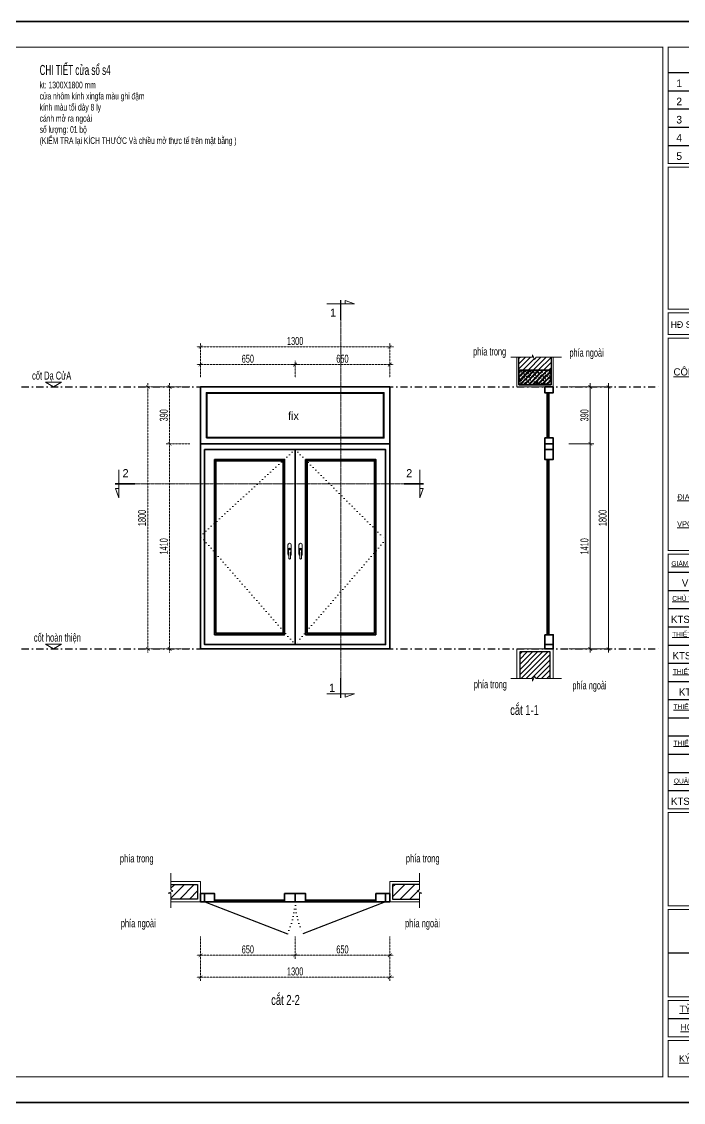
# Model space of a CAD drawing. Header units: inches. Extents: x 274208 to 641690, y -81912 to 129129.
# Drawn here: x 543187 to 547734, y 19702 to 27127 of the extents above; entities that cross this region are included whole.
import ezdxf
from ezdxf.enums import TextEntityAlignment as Align

# ---------------------------------------------------------------- set-up
doc = ezdxf.new("R2010")
doc.units = ezdxf.units.IN
doc.header["$MEASUREMENT"] = 0
doc.header["$PDMODE"] = 3
for name, pattern in [('ACAD_ISO03W100', [30, 12, -18]), ('DASHDOT', [1, 0.5, -0.25, 0, -0.25]), ('DOT', [0.25, 0, -0.25]), ('HIDDEN', [0.375, 0.25, -0.125])]:
    doc.linetypes.add(name, pattern=pattern)
for name, color, linetype, lineweight in [('01.Cut', 255, 'Continuous', 35), ('04.Khuat', 250, 'HIDDEN', 18), ('05.Text', 253, 'Continuous', 18), ('06.betong', 2, 'Continuous', 35), ('08.Dim', 156, 'Continuous', 15), ('09.Hatch', 250, 'Continuous', 5), ('10.Text', 254, 'Continuous', 18), ('11.Khung bo', 32, 'Continuous', 50), ('12.Khung', 36, 'Continuous', 25), ('CA.cat 30', 30, 'Continuous', 35), ('CA.thay 145', 145, 'Continuous', 18), ('Kinh', 5, 'Continuous', 35), ('nep', 9, 'Continuous', 15), ('wall', 4, 'Continuous', 9)]:
    doc.layers.add(name, color=color, linetype=linetype, lineweight=lineweight)
doc.layers.add('Tpl_Bound', color=1, linetype='Continuous', plot=False)
doc.layers.add('TRUC', color=250, linetype='DASHDOT')
doc.styles.add('AVANT', font='')
doc.styles.add('TT5_Text Dim', font='hoatbif.shx', dxfattribs={"width": 0.6})
doc.styles.add('VnAvantH', font='')
doc.styles.get('AVANT').set_extended_font_data('.VnAvant')
doc.styles.get('VnAvantH').set_extended_font_data('.VnAvantH')
doc.dimstyles.new('TT5_Dim 1-25', dxfattribs={"dimscale": 25, "dimtxt": 2.2, "dimasz": 1, "dimexe": 1, "dimexo": 0, "dimgap": 0.5, "dimtad": 1, "dimdec": 0, "dimzin": 0, "dimdsep": 46, "dimtxsty": 'TT5_Text Dim', "dimblk": 'ARCHTICK', "dimcen": 0, "dimdle": 1, "dimclrd": 256, "dimclre": 256, "dimclrt": 1, "dimadec": 0, "dimazin": 0, "dimtfac": 0.015, "dimtdec": 0, "dimtix": 1, "dimtmove": 2, "dimatfit": 3, "dimldrblk": 'DOT', "dimfxl": 1, "dimtolj": 1, "dimtzin": 0, "dimlwd": -1, "dimlwe": -1, "dimarcsym": 1})

# ---------------------------------------------------------------- blocks, each defined once
blk = doc.blocks.new('100')
at = {"layer": '11.Khung bo', "const_width": 26.7}
for points in [[(1860913, -945240), (1860913, -916940), (1896063, -916940), (1896063, -945240)], [(1896213, -920140), (1896213, -916940), (1901213, -916940), (1901213, -920140)], [(1896213, -924140), (1901213, -924140), (1901213, -920240), (1896213, -920240)], [(1896213, -924840), (1901213, -924840), (1901213, -924240), (1896213, -924240)], [(1896213, -930771), (1901213, -930771), (1901213, -924940), (1896213, -924940)], [(1896213, -937871), (1901213, -937871), (1901213, -930871), (1896213, -930871)], [(1896213, -940540), (1901213, -940540), (1901213, -937971), (1896213, -937971)], [(1896213, -943040), (1901213, -943040), (1901213, -940640), (1896213, -940640)], [(1896213, -944140), (1901213, -944140), (1901213, -943140), (1896213, -943140)], [(1896213, -945240), (1901213, -945240), (1901213, -944240), (1896213, -944240)]]:
    blk.add_lwpolyline(points, close=True, dxfattribs=at)
at = {"layer": '12.Khung'}
for p, q in [((1896213, -917640), (1901213, -917640)), ((1896213, -918140), (1901213, -918140)), ((1896213, -918640), (1901213, -918640)), ((1896213, -919140), (1901213, -919140)), ((1896213, -919640), (1901213, -919640)), ((1896213, -931371), (1899399, -931371)), ((1896213, -931871), (1901213, -931871)), ((1896213, -932371), (1899399, -932371)), ((1896213, -932871), (1901213, -932871)), ((1896213, -933371), (1899399, -933371)), ((1896213, -933871), (1901213, -933871)), ((1896213, -934371), (1899399, -934371)), ((1896213, -934871), (1901213, -934871)), ((1896213, -935371), (1899399, -935371)), ((1896213, -935871), (1901213, -935871)), ((1896213, -936371), (1899399, -936371)), ((1896213, -936871), (1901213, -936871)), ((1896213, -937371), (1899399, -937371)), ((1901213, -941840), (1896213, -941840)), ((1901213, -943640), (1896213, -943640))]:
    blk.add_line(p, q, dxfattribs=at)
at = {"layer": '12.Khung', "color": 1}
blk.add_lwpolyline([(1901579, -945940), (1901579, -916240), (1859580, -916240), (1859580, -945940)], close=True, dxfattribs=at)
at = {"layer": '05.Text'}
for s, height, style, p in [('1', 210, 'AVANT', (1896513, -918040)), ('2', 210, 'AVANT', (1896513, -918540)), ('3', 210, 'AVANT', (1896513, -919040)), ('4', 210, 'AVANT', (1896513, -919540)), ('5', 210, 'AVANT', (1896513, -920040)), ('%%Uc«ng ty cp thiÕt kÕ vµ thi c«ng', 198, 'VnAvantH', (1898711, -925964)), ('%%U®Þa chØ: sè 15 ngâ 49 - huúnh thóc kh¸ng', 152.46, 'VnAvantH', (1898739, -929380)), ('%%Uvpgd : sè 174 - nguyÔn tu©n - nh©n chÝnh', 152.46, 'VnAvantH', (1898739, -930122))]:
    blk.add_text(s, height=height, dxfattribs=dict(at, style=style)).set_placement(p, align=Align.CENTER)
at = {"layer": '05.Text', "style": 'VnAvantH'}
blk.add_text('H§ sè .../2019/H§-TVTK ngµy ', height=180, dxfattribs=at).set_placement((1898057, -924540), align=Align.MIDDLE)
for s, height, p in [('%%Ugi¸m ®èc:', 132, (1896298, -931198)), ('%%Uchñ tr×:', 132, (1896322, -932157)), ('%%UthiÕt kÕ:', 132, (1896319, -933142)), ('%%UthiÕt kÕ:', 132, (1896339, -934166)), ('%%UthiÕt kÕ:', 132, (1896355, -935133)), ('%%UthiÕt kÕ:', 132, (1896355, -936133)), ('%%Uqu¶n lý kü thuËt:', 132, (1896366, -937174)), ('%%Utû lÖ:', 180, (1896525, -943464)), ('%%Uhoµn thµnh: 11/2019', 180, (1896548, -943964)), ('%%Uký hiÖu b¶n vÏ :', 180, (1896508, -944823))]:
    blk.add_text(s, height=height, dxfattribs=at).set_placement(p)
for s, p in [('vò thµnh k«ng', (1898793, -931764)), ('KTS.lª thÕ trinh', (1898687, -932764)), ('KTS.PH¹M V¡N CHØNH', (1899215, -933764)), ('KTS.lª ®øc c\xadêng', (1899215, -934764)), ('KTS.lª thÕ trinh', (1898687, -937764))]:
    blk.add_text(s, height=198, dxfattribs=at).set_placement(p, align=Align.RIGHT)
blk = doc.blocks.new('vet cat')
at = {"layer": 'CA.cat 30', "const_width": 50}
blk.add_lwpolyline([(-82592, -188552), (-81976, -188552)], dxfattribs=at)
at = {"layer": 'CA.thay 145'}
blk.add_line((-82574, -188411), (-82469, -188411), dxfattribs=at)
blk.add_lwpolyline([(-82469, -188983), (-82469, -188122), (-82574, -188411)], dxfattribs=at)
blk = doc.blocks.new('_ARCHTICK')
at = {"color": 0, "linetype": 'ByBlock', "const_width": 0.15}
blk.add_lwpolyline([(-0.5, -0.5), (0.5, 0.5)], dxfattribs=at)
blk = doc.blocks.new('*D988')
at = {"layer": '08.Dim', "linetype": 'HIDDEN', "transparency": 16777216}
for p, q in [((544391, 24771.1), (545091, 24771.1)), ((544416, 24681.3), (544416, 24796.1)), ((545066, 24681.3), (545066, 24796.1))]:
    blk.add_line(p, q, dxfattribs=at)
at = {"layer": 'Defpoints', "color": 0, "linetype": 'HIDDEN', "transparency": 16777216}
for p in [(545066, 24771.1), (544416, 24681.3), (545066, 24681.3)]:
    blk.add_point(p, dxfattribs=at)
at = {"layer": '08.Dim', "linetype": 'HIDDEN', "transparency": 16777216, "xscale": 25, "yscale": 25, "zscale": 25, "rotation": 180}
blk.add_blockref('_ARCHTICK', (544416, 24771.1), dxfattribs=at)
at = {"layer": '08.Dim', "linetype": 'HIDDEN', "transparency": 16777216, "xscale": 25, "yscale": 25, "zscale": 25}
blk.add_blockref('_ARCHTICK', (545066, 24771.1), dxfattribs=at)
at = {"layer": '08.Dim', "color": 1, "linetype": 'HIDDEN', "transparency": 16777216, "insert": (544741, 24811.1), "char_height": 55, "attachment_point": 5, "style": 'TT5_Text Dim'}
blk.add_mtext('\\A1;650', dxfattribs=at)
blk = doc.blocks.new('_DOT')
at = {"color": 1, "linetype": 'ByBlock'}
blk.add_line((-0.5, 0), (-1, 0), dxfattribs=at)
at = {"color": 1, "linetype": 'ByBlock', "const_width": 0.5}
blk.add_lwpolyline([(-0.25, 0, 1), (0.25, 0, 1)], format="xyb", close=True, dxfattribs=at)
blk = doc.blocks.new('*D989')
at = {"layer": '08.Dim', "linetype": 'HIDDEN', "transparency": 16777216}
for p, q in [((545041, 24771.1), (545741, 24771.1)), ((545066, 24681.3), (545066, 24796.1)), ((545716, 24681.3), (545716, 24796.1))]:
    blk.add_line(p, q, dxfattribs=at)
at = {"layer": 'Defpoints', "color": 0, "linetype": 'HIDDEN', "transparency": 16777216}
for p in [(545716, 24771.1), (545066, 24681.3), (545716, 24681.3)]:
    blk.add_point(p, dxfattribs=at)
at = {"layer": '08.Dim', "linetype": 'HIDDEN', "transparency": 16777216, "xscale": 25, "yscale": 25, "zscale": 25, "rotation": 180}
blk.add_blockref('_ARCHTICK', (545066, 24771.1), dxfattribs=at)
at = {"layer": '08.Dim', "linetype": 'HIDDEN', "transparency": 16777216, "xscale": 25, "yscale": 25, "zscale": 25}
blk.add_blockref('_ARCHTICK', (545716, 24771.1), dxfattribs=at)
at = {"layer": '08.Dim', "color": 1, "linetype": 'HIDDEN', "transparency": 16777216, "insert": (545391, 24811.1), "char_height": 55, "attachment_point": 5, "style": 'TT5_Text Dim'}
blk.add_mtext('\\A1;650', dxfattribs=at)
blk = doc.blocks.new('*D990')
at = {"layer": '08.Dim', "linetype": 'HIDDEN', "transparency": 16777216}
for p, q in [((544391, 24892.8), (545741, 24892.8)), ((544416, 24681.3), (544416, 24917.8)), ((545716, 24681.3), (545716, 24917.8))]:
    blk.add_line(p, q, dxfattribs=at)
at = {"layer": 'Defpoints', "color": 0, "linetype": 'HIDDEN', "transparency": 16777216}
for p in [(545716, 24892.8), (544416, 24681.3), (545716, 24681.3)]:
    blk.add_point(p, dxfattribs=at)
at = {"layer": '08.Dim', "linetype": 'HIDDEN', "transparency": 16777216, "xscale": 25, "yscale": 25, "zscale": 25, "rotation": 180}
blk.add_blockref('_ARCHTICK', (544416, 24892.8), dxfattribs=at)
at = {"layer": '08.Dim', "linetype": 'HIDDEN', "transparency": 16777216, "xscale": 25, "yscale": 25, "zscale": 25}
blk.add_blockref('_ARCHTICK', (545716, 24892.8), dxfattribs=at)
at = {"layer": '08.Dim', "color": 1, "linetype": 'HIDDEN', "transparency": 16777216, "insert": (545066, 24932.8), "char_height": 55, "attachment_point": 5, "style": 'TT5_Text Dim'}
blk.add_mtext('\\A1;1300', dxfattribs=at)
blk = doc.blocks.new('*D991')
at = {"layer": '08.Dim', "linetype": 'HIDDEN', "transparency": 16777216}
for p, q in [((544341.7, 24617.3), (544178.7, 24617.3)), ((544203.7, 24642.3), (544203.7, 24202.3)), ((544341.7, 24227.3), (544178.7, 24227.3))]:
    blk.add_line(p, q, dxfattribs=at)
at = {"layer": 'Defpoints', "color": 0, "linetype": 'HIDDEN', "transparency": 16777216}
for p in [(544341.7, 24617.3), (544203.7, 24227.3), (544341.7, 24227.3)]:
    blk.add_point(p, dxfattribs=at)
at = {"layer": '08.Dim', "linetype": 'HIDDEN', "transparency": 16777216, "xscale": 25, "yscale": 25, "zscale": 25}
for p, rotation in [((544203.7, 24617.3), 90), ((544203.7, 24227.3), 270)]:
    blk.add_blockref('_ARCHTICK', p, dxfattribs=dict(at, rotation=rotation))
at = {"layer": '08.Dim', "color": 1, "linetype": 'HIDDEN', "transparency": 16777216, "insert": (544163.7, 24422.3), "char_height": 55, "attachment_point": 5, "rotation": 90, "style": 'TT5_Text Dim'}
blk.add_mtext('\\A1;390', dxfattribs=at)
blk = doc.blocks.new('*D992')
at = {"layer": '08.Dim', "linetype": 'HIDDEN', "transparency": 16777216}
for p, q in [((544341.7, 24227.3), (544178.7, 24227.3)), ((544203.7, 24252.3), (544203.7, 22792.4)), ((544341.7, 22817.4), (544178.7, 22817.4))]:
    blk.add_line(p, q, dxfattribs=at)
at = {"layer": 'Defpoints', "color": 0, "linetype": 'HIDDEN', "transparency": 16777216}
for p in [(544341.7, 24227.3), (544203.7, 22817.4), (544341.7, 22817.4)]:
    blk.add_point(p, dxfattribs=at)
at = {"layer": '08.Dim', "linetype": 'HIDDEN', "transparency": 16777216, "xscale": 25, "yscale": 25, "zscale": 25}
for p, rotation in [((544203.7, 24227.3), 90), ((544203.7, 22817.4), 270)]:
    blk.add_blockref('_ARCHTICK', p, dxfattribs=dict(at, rotation=rotation))
at = {"layer": '08.Dim', "color": 1, "linetype": 'HIDDEN', "transparency": 16777216, "insert": (544163.7, 23522.4), "char_height": 55, "attachment_point": 5, "rotation": 90, "style": 'TT5_Text Dim'}
blk.add_mtext('\\A1;1410', dxfattribs=at)
blk = doc.blocks.new('*D993')
at = {"layer": '08.Dim', "linetype": 'HIDDEN', "transparency": 16777216}
for p, q in [((544341.7, 24617.3), (544029.1, 24617.3)), ((544054.1, 24642.3), (544054.1, 22792.4)), ((544341.7, 22817.4), (544029.1, 22817.4))]:
    blk.add_line(p, q, dxfattribs=at)
at = {"layer": 'Defpoints', "color": 0, "linetype": 'HIDDEN', "transparency": 16777216}
for p in [(544341.7, 24617.3), (544054.1, 22817.4), (544341.7, 22817.4)]:
    blk.add_point(p, dxfattribs=at)
at = {"layer": '08.Dim', "linetype": 'HIDDEN', "transparency": 16777216, "xscale": 25, "yscale": 25, "zscale": 25}
for p, rotation in [((544054.1, 24617.3), 90), ((544054.1, 22817.4), 270)]:
    blk.add_blockref('_ARCHTICK', p, dxfattribs=dict(at, rotation=rotation))
at = {"layer": '08.Dim', "color": 1, "linetype": 'HIDDEN', "transparency": 16777216, "insert": (544014.1, 23717.4), "char_height": 55, "attachment_point": 5, "rotation": 90, "style": 'TT5_Text Dim'}
blk.add_mtext('\\A1;1800', dxfattribs=at)
blk = doc.blocks.new('*D994')
at = {"layer": '08.Dim', "transparency": 16777216}
for p, q in [((546946.7, 24617.3), (547119.2, 24617.3)), ((547094.2, 24642.3), (547094.2, 24202.3)), ((546946.7, 24227.3), (547119.2, 24227.3))]:
    blk.add_line(p, q, dxfattribs=at)
at = {"layer": 'Defpoints', "color": 0, "transparency": 16777216}
for p in [(546946.7, 24617.3), (546946.7, 24227.3), (547094.2, 24227.3)]:
    blk.add_point(p, dxfattribs=at)
at = {"layer": '08.Dim', "transparency": 16777216, "xscale": 25, "yscale": 25, "zscale": 25}
for p, rotation in [((547094.2, 24617.3), 90), ((547094.2, 24227.3), 270)]:
    blk.add_blockref('_ARCHTICK', p, dxfattribs=dict(at, rotation=rotation))
at = {"layer": '08.Dim', "color": 1, "transparency": 16777216, "insert": (547054.2, 24422.3), "char_height": 55, "attachment_point": 5, "rotation": 90, "style": 'TT5_Text Dim'}
blk.add_mtext('\\A1;390', dxfattribs=at)
blk = doc.blocks.new('*D995')
at = {"layer": '08.Dim', "transparency": 16777216}
for p, q in [((546946.7, 24227.3), (547119.2, 24227.3)), ((547094.2, 24252.3), (547094.2, 22792.4)), ((546946.7, 22817.4), (547119.2, 22817.4))]:
    blk.add_line(p, q, dxfattribs=at)
at = {"layer": 'Defpoints', "color": 0, "transparency": 16777216}
for p in [(546946.7, 24227.3), (546946.7, 22817.4), (547094.2, 22817.4)]:
    blk.add_point(p, dxfattribs=at)
at = {"layer": '08.Dim', "transparency": 16777216, "xscale": 25, "yscale": 25, "zscale": 25}
for p, rotation in [((547094.2, 24227.3), 90), ((547094.2, 22817.4), 270)]:
    blk.add_blockref('_ARCHTICK', p, dxfattribs=dict(at, rotation=rotation))
at = {"layer": '08.Dim', "color": 1, "transparency": 16777216, "insert": (547054.2, 23522.4), "char_height": 55, "attachment_point": 5, "rotation": 90, "style": 'TT5_Text Dim'}
blk.add_mtext('\\A1;1410', dxfattribs=at)
blk = doc.blocks.new('*D996')
at = {"layer": '08.Dim', "transparency": 16777216}
for p, q in [((546946.7, 24617.3), (547244.1, 24617.3)), ((547219.1, 24642.3), (547219.1, 22792.4)), ((546946.7, 22817.4), (547244.1, 22817.4))]:
    blk.add_line(p, q, dxfattribs=at)
at = {"layer": 'Defpoints', "color": 0, "transparency": 16777216}
for p in [(546946.7, 24617.3), (546946.7, 22817.4), (547219.1, 22817.4)]:
    blk.add_point(p, dxfattribs=at)
at = {"layer": '08.Dim', "transparency": 16777216, "xscale": 25, "yscale": 25, "zscale": 25}
for p, rotation in [((547219.1, 24617.3), 90), ((547219.1, 22817.4), 270)]:
    blk.add_blockref('_ARCHTICK', p, dxfattribs=dict(at, rotation=rotation))
at = {"layer": '08.Dim', "color": 1, "transparency": 16777216, "insert": (547179.1, 23717.4), "char_height": 55, "attachment_point": 5, "rotation": 90, "style": 'TT5_Text Dim'}
blk.add_mtext('\\A1;1800', dxfattribs=at)
blk = doc.blocks.new('*D997')
at = {"layer": '08.Dim', "linetype": 'HIDDEN', "transparency": 16777216}
for p, q in [((544416, 20841), (544416, 20688)), ((545066, 20841), (545066, 20688)), ((544391, 20713), (545091, 20713))]:
    blk.add_line(p, q, dxfattribs=at)
at = {"layer": 'Defpoints', "color": 0, "linetype": 'HIDDEN', "transparency": 16777216}
for p in [(544416, 20841), (545066, 20841), (545066, 20713)]:
    blk.add_point(p, dxfattribs=at)
at = {"layer": '08.Dim', "linetype": 'HIDDEN', "transparency": 16777216, "xscale": 25, "yscale": 25, "zscale": 25, "rotation": 180}
blk.add_blockref('_ARCHTICK', (544416, 20713), dxfattribs=at)
at = {"layer": '08.Dim', "linetype": 'HIDDEN', "transparency": 16777216, "xscale": 25, "yscale": 25, "zscale": 25}
blk.add_blockref('_ARCHTICK', (545066, 20713), dxfattribs=at)
at = {"layer": '08.Dim', "color": 1, "linetype": 'HIDDEN', "transparency": 16777216, "insert": (544741, 20753), "char_height": 55, "attachment_point": 5, "style": 'TT5_Text Dim'}
blk.add_mtext('\\A1;650', dxfattribs=at)
blk = doc.blocks.new('*D998')
at = {"layer": '08.Dim', "linetype": 'HIDDEN', "transparency": 16777216}
for p, q in [((545066, 20841), (545066, 20688)), ((545716, 20841), (545716, 20688)), ((545041, 20713), (545741, 20713))]:
    blk.add_line(p, q, dxfattribs=at)
at = {"layer": 'Defpoints', "color": 0, "linetype": 'HIDDEN', "transparency": 16777216}
for p in [(545066, 20841), (545716, 20841), (545716, 20713)]:
    blk.add_point(p, dxfattribs=at)
at = {"layer": '08.Dim', "linetype": 'HIDDEN', "transparency": 16777216, "xscale": 25, "yscale": 25, "zscale": 25, "rotation": 180}
blk.add_blockref('_ARCHTICK', (545066, 20713), dxfattribs=at)
at = {"layer": '08.Dim', "linetype": 'HIDDEN', "transparency": 16777216, "xscale": 25, "yscale": 25, "zscale": 25}
blk.add_blockref('_ARCHTICK', (545716, 20713), dxfattribs=at)
at = {"layer": '08.Dim', "color": 1, "linetype": 'HIDDEN', "transparency": 16777216, "insert": (545391, 20753), "char_height": 55, "attachment_point": 5, "style": 'TT5_Text Dim'}
blk.add_mtext('\\A1;650', dxfattribs=at)
blk = doc.blocks.new('*D999')
at = {"layer": '08.Dim', "linetype": 'HIDDEN', "transparency": 16777216}
for p, q in [((544416, 20841), (544416, 20536.8)), ((545716, 20841), (545716, 20536.8)), ((544391, 20561.8), (545741, 20561.8))]:
    blk.add_line(p, q, dxfattribs=at)
at = {"layer": 'Defpoints', "color": 0, "linetype": 'HIDDEN', "transparency": 16777216}
for p in [(544416, 20841), (545716, 20841), (545716, 20561.8)]:
    blk.add_point(p, dxfattribs=at)
at = {"layer": '08.Dim', "linetype": 'HIDDEN', "transparency": 16777216, "xscale": 25, "yscale": 25, "zscale": 25, "rotation": 180}
blk.add_blockref('_ARCHTICK', (544416, 20561.8), dxfattribs=at)
at = {"layer": '08.Dim', "linetype": 'HIDDEN', "transparency": 16777216, "xscale": 25, "yscale": 25, "zscale": 25}
blk.add_blockref('_ARCHTICK', (545716, 20561.8), dxfattribs=at)
at = {"layer": '08.Dim', "color": 1, "linetype": 'HIDDEN', "transparency": 16777216, "insert": (545066, 20601.8), "char_height": 55, "attachment_point": 5, "style": 'TT5_Text Dim'}
blk.add_mtext('\\A1;1300', dxfattribs=at)

msp = doc.modelspace()

# ---------------------------------------------------------------- hatches: boundary and pattern name
at = {"layer": '09.Hatch', "ltscale": 0.5}
h = msp.add_hatch(dxfattribs=at)
h.set_pattern_fill('ANSI31', color=256, scale=200, angle=90, style=0)
h.set_pattern_definition([(225, (547403.819, 30384.427), (-17.67767, 17.67767), [])])
h.paths.add_polyline_path([(546604.1, 24732.3), (546604.1, 24821.1), (546697.7, 24821.1), (546697.7, 24839), (546710, 24806.7), (546721.9, 24821.1), (546824.1, 24821.1), (546824.1, 24732.3)])
at = {"layer": '09.Hatch'}
h = msp.add_hatch(dxfattribs=at)
h.set_pattern_fill('BTONG1', color=256, scale=5, double=1, pattern_type=2)
h.set_pattern_definition([(50, (335980.404, 138952.37), (35.863009, -3.1376067), [3.75, -41.25]), (355, (335980.404, 138952.37), (-6.9375667, 37.6096067), [3, -33]), (100.4514, (335983.392, 138952.11), (28.925469, 34.471977), [3.1870095, -35.0571056]), (46.1842, (335980.404, 138962.37), (53.3620524, -8.275951), [5.625, -61.875]), (96.6356, (335984.85, 138961.68), (46.733135, 48.705894), [4.780514, -52.58565]), (351.1842, (335980.404, 138962.37), (46.733097, 48.70593), [4.5, -49.5]), (21, (335985.404, 138959.87), (29.8453526, -20.1309445), [3.75, -41.25]), (326, (335985.404, 138959.87), (12.1657666, 36.257502), [3, -33]), (71.4514, (335987.89, 138958.193), (42.0111314, 16.126525), [3.1870095, -35.0571056]), (37.5, (335980.404, 138952.37), (0.6079928, 16.6446927), [0, -32.6, 0, -33.5, 0, -33.125]), (7.5, (335980.404, 138952.37), (13.1534769, 19.7205856), [0, -19.1, 0, -31.85, 0, -12.625]), (327.5, (335969.254, 138952.37), (26.6911218, -1.1277436), [0, -12.5, 0, -39, 0, -51.75]), (317.5, (335964.254, 138952.37), (29.1593085, 5.0052491), [0, -16.25, 0, -25.9, 0, -36.75]), (45, (335980.404, 138952.37), (-15.0260191, 15.0260191), []), (45, (335980.404, 138958.495), (-15.0260191, 15.0260191), [])])
h.paths.add_polyline_path([(546604.1, 24632.3), (546824.1, 24632.3), (546824.1, 24732.3), (546604.1, 24732.3)])
at = {"layer": '09.Hatch', "ltscale": 0.5}
h = msp.add_hatch(dxfattribs=at)
h.set_pattern_fill('ANSI31', color=256, scale=200, angle=90, style=0)
h.set_pattern_definition([(225, (547403.819, 30364.137), (-17.67767, 17.67767), [])])
h.paths.add_polyline_path([(546609.1, 22797.4), (546609.1, 22613.6), (546697.7, 22613.6), (546697.7, 22595.7), (546710, 22628), (546721.9, 22613.6), (546819.1, 22613.6), (546819.1, 22797.4)])
at = {"layer": '09.Hatch'}
h = msp.add_hatch(dxfattribs=at)
h.set_pattern_fill('ANSI31,_O', color=256, scale=15)
h.set_pattern_definition([(45, (394773.28, 193541.707), (-33.67596, 33.67596), [])])
h.paths.add_polyline_path([(544396, 21099.2), (544212.2, 21099.2), (544212.2, 21187.7), (544194.3, 21187.7), (544226.6, 21200), (544212.2, 21211.9), (544212.2, 21199.2), (544396, 21199.2)])
h = msp.add_hatch(dxfattribs=at)
h.set_pattern_fill('ANSI31,_O', color=256, scale=15)
h.set_pattern_definition([(45, (394873.28, 193541.707), (-33.67596, 33.67596), [])])
h.paths.add_polyline_path([(545736, 21099.2), (545919.7, 21099.2), (545919.7, 21187.7), (545937.6, 21187.7), (545905.3, 21200), (545919.7, 21211.9), (545919.7, 21199.2), (545736, 21199.2)])

# ---------------------------------------------------------------- linework, layer by layer
for p, q in [((544446, 21079.2), (545012.8, 20861.1)), ((545686, 21079.2), (545119.1, 20861.1))]:
    msp.add_line(p, q)
at = {"layer": '01.Cut'}
msp.add_line((545066, 24187.3), (545066, 22847.4), dxfattribs=at)
for points in [[(544416, 24227.3), (545716, 24227.3), (545716, 24617.3), (544416, 24617.3)], [(544456, 24267.3), (545676, 24267.3), (545676, 24577.3), (544456, 24577.3)], [(546781.1, 24617.3), (546839.1, 24617.3), (546839.1, 24577.3), (546781.1, 24577.3)], [(544416, 24227.3), (545716, 24227.3), (545716, 22817.4), (544416, 22817.4)], [(546781.1, 24267.3), (546839.1, 24267.3), (546839.1, 24227.3), (546781.1, 24227.3)], [(546781.1, 24227.3), (546839.1, 24227.3), (546839.1, 24187.3), (546781.1, 24187.3)], [(544444, 24187.3), (545688, 24187.3), (545688, 22847.4), (544444, 22847.4)], [(546781.1, 24187.3), (546839.1, 24187.3), (546839.1, 24119.3), (546781.1, 24119.3)], [(544512, 24119.3), (544994, 24119.3), (544994, 22915.4), (544512, 22915.4)], [(545138, 24119.3), (545620.1, 24119.3), (545620.1, 22915.4), (545138, 22915.4)], [(546781.1, 22915.4), (546839.1, 22915.4), (546839.1, 22847.4), (546781.1, 22847.4)], [(546781.1, 22847.4), (546839.1, 22847.4), (546839.1, 22817.4), (546781.1, 22817.4)], [(544416, 21137.2), (544444, 21137.2), (544444, 21079.2), (544416, 21079.2)], [(544444, 21137.2), (544512, 21137.2), (544512, 21079.2), (544444, 21079.2)], [(544994, 21137.2), (545066, 21137.2), (545066, 21079.2), (544994, 21079.2)], [(545066, 21137.2), (545138, 21137.2), (545138, 21079.2), (545066, 21079.2)], [(545620.1, 21137.2), (545688, 21137.2), (545688, 21079.2), (545620.1, 21079.2)], [(545688, 21137.2), (545716, 21137.2), (545716, 21079.2), (545688, 21079.2)]]:
    msp.add_lwpolyline(points, close=True, dxfattribs=at)
at = {"layer": '04.Khuat', "linetype": 'DOT', "ltscale": 100}
for p, q in [((544416, 23592.4), (545066, 24187.3)), ((545066, 24187.3), (545688, 23567.4)), ((545066, 22847.4), (544416, 23592.4)), ((545688, 23567.4), (545066, 22847.4))]:
    msp.add_line(p, q, dxfattribs=at)
for centre, start, end in [((544486.2, 21105), 335.1485, 357.44689), ((545645.8, 21105), 182.55311, 204.8515)]:
    msp.add_arc(centre, 580.4, start, end, dxfattribs=at)
at = {"layer": '05.Text'}
for points in [[(543404.6, 24617.3), (543350.8, 24649.8), (543460.9, 24649.8)], [(543404.6, 22817.4), (543350.8, 22849.9), (543460.9, 22849.9)]]:
    msp.add_lwpolyline(points, close=True, dxfattribs=at)
at = {"layer": '06.betong'}
msp.add_lwpolyline([(546604.1, 24632.3), (546824.1, 24632.3), (546824.1, 24732.3), (546604.1, 24732.3)], close=True, dxfattribs=at)
at = {"layer": '08.Dim'}
for points in [[(544459, 24270.3), (545673, 24270.3), (545673, 24574.3), (544459, 24574.3)], [(544462, 24273.3), (545670, 24273.3), (545670, 24571.3), (544462, 24571.3)], [(544520, 24111.3), (544986, 24111.3), (544986, 22923.4), (544520, 22923.4)], [(544524, 24107.3), (544982, 24107.3), (544982, 22927.4), (544524, 22927.4)], [(545146, 24111.3), (545612.1, 24111.3), (545612.1, 22923.4), (545146, 22923.4)], [(545150, 24107.3), (545608.1, 24107.3), (545608.1, 22927.4), (545150, 22927.4)]]:
    msp.add_lwpolyline(points, close=True, dxfattribs=at)
at = {"layer": 'CA.thay 145', "color": 1, "linetype": 'ACAD_ISO03W100', "ltscale": 0.005}
for p, q in [((545378.9, 25078), (545378.9, 22600.1)), ((545819.3, 23951.9), (543945, 23951.9))]:
    msp.add_line(p, q, dxfattribs=at)
at = {"layer": 'Kinh', "ltscale": 0.5}
for p, q in [((546797.1, 24577.3), (546797.1, 24267.3)), ((546809.1, 24577.3), (546809.1, 24267.3)), ((546797.1, 24119.3), (546797.1, 22915.4)), ((546809.1, 24119.3), (546809.1, 22915.4)), ((544994, 21091.2), (544512, 21091.2)), ((545138, 21091.2), (545620.1, 21091.2)), ((544994, 21079.2), (544512, 21079.2)), ((545138, 21079.2), (545620.1, 21079.2))]:
    msp.add_line(p, q, dxfattribs=at)
at = {"layer": 'nep', "ltscale": 0.5}
for p, q in [((545020.9, 23501), (545020.9, 23487)), ((545021, 23486.3), (545022.9, 23482.6)), ((545023.1, 23482), (545023.1, 23439.5)), ((545033.5, 23482), (545033.5, 23439.5)), ((545035.5, 23486.3), (545033.6, 23482.6)), ((545035.7, 23501), (545035.7, 23487)), ((545096, 23501), (545096, 23487)), ((545096.2, 23486.3), (545098.1, 23482.6)), ((545098.2, 23482), (545098.2, 23439.5)), ((545108.6, 23482), (545108.6, 23439.5)), ((545110.7, 23486.3), (545108.8, 23482.6)), ((545110.8, 23501), (545110.8, 23487))]:
    msp.add_line(p, q, dxfattribs=at)
for points in [[(546547.7, 24821.1), (546697.7, 24821.1), (546697.7, 24839), (546710, 24806.7), (546721.9, 24821.1), (546896, 24821.1)], [(545016.8, 23493.6), (545016.8, 23532.4)], [(545016.8, 23469.6), (545016.8, 23493.6)], [(545039.8, 23532.4), (545039.8, 23469.6)], [(545091.9, 23493.6), (545091.9, 23532.4)], [(545091.9, 23469.6), (545091.9, 23493.6)], [(545114.9, 23532.4), (545114.9, 23469.6)], [(546547.7, 22613.6), (546697.7, 22613.6), (546697.7, 22595.7), (546710, 22628), (546721.9, 22613.6), (546896, 22613.6)], [(544212.2, 21037.8), (544212.2, 21140.1), (544194.3, 21140.1), (544226.6, 21152.5), (544212.2, 21164.3), (544212.2, 21276)], [(545919.7, 21037.8), (545919.7, 21140.7), (545937.6, 21140.7), (545905.3, 21153), (545919.7, 21164.9), (545919.7, 21276)]]:
    msp.add_lwpolyline(points, dxfattribs=at)
at = {"layer": 'nep'}
for points in [[(546589.1, 24821.1), (546589.1, 24617.3), (546839.1, 24617.3), (546839.1, 24821.1)], [(546589.1, 22613.6), (546589.1, 22817.4), (546839.1, 22817.4), (546839.1, 22613.6)], [(544212.2, 21079.2), (544416, 21079.2), (544416, 21219.2), (544212.2, 21219.2)], [(545919.7, 21079.2), (545716, 21079.2), (545716, 21219.2), (545919.7, 21219.2)]]:
    msp.add_lwpolyline(points, dxfattribs=at)
at = {"layer": 'nep', "ltscale": 0.5}
for centre in [(545028.3, 23501), (545103.4, 23501)]:
    msp.add_circle(centre, 2.09, dxfattribs=at)
for centre, radius, start, end in [((545028.3, 23532.4), 11.5, 0, 180), ((545103.4, 23532.4), 11.5, 0, 180), ((545028.3, 23469.6), 11.5, 180, 243.1549), ((545028.3, 23501), 9.92, 318.25899, 221.74101), ((545028.3, 23501), 7.4, 0, 180), ((545022.3, 23487), 1.43, 180, 207.19267), ((545028.3, 23501), 9.92, 318.25899, 131.74101), ((545021.6, 23482), 1.43, 0, 27.19267), ((545034.9, 23482), 1.43, 152.80733, 180), ((545028.3, 23469.6), 11.5, 296.8451, 0), ((545034.2, 23487), 1.43, 332.80733, 0), ((545103.4, 23469.6), 11.5, 180, 243.1549), ((545103.4, 23501), 9.92, 318.25899, 221.74101), ((545103.4, 23501), 7.4, 0, 180), ((545097.5, 23487), 1.43, 180, 207.19267), ((545103.4, 23501), 9.92, 318.25899, 131.74101), ((545096.8, 23482), 1.43, 0, 27.19267), ((545110.1, 23482), 1.43, 152.80733, 180), ((545103.4, 23469.6), 11.5, 296.8451, 0), ((545109.4, 23487), 1.43, 332.80733, 0), ((545028.3, 23439.5), 5.2, 180, 0), ((545103.4, 23439.5), 5.2, 180, 0)]:
    msp.add_arc(centre, radius, start, end, dxfattribs=at)
at = {"layer": 'Tpl_Bound', "color": 1}
msp.add_lwpolyline([(538471.5, 19702.4), (538471.5, 27127.3), (548971.4, 27127.3), (548971.4, 19702.4)], close=True, dxfattribs=at)
at = {"layer": 'TRUC', "ltscale": 100}
for points in [[(543186.5, 24617.3), (547580.3, 24617.3)], [(543186.5, 22817.4), (547580.3, 22817.4)]]:
    msp.add_lwpolyline(points, dxfattribs=at)
at = {"layer": 'wall', "color": 0, "lineweight": 30}
for points in [[(546824.1, 24821.1), (546824.1, 24732.3), (546604.1, 24732.3), (546604.1, 24821.1)], [(546819.1, 22613.6), (546819.1, 22797.4), (546609.1, 22797.4), (546609.1, 22613.6)], [(544212.2, 21199.2), (544396, 21199.2), (544396, 21099.2), (544212.2, 21099.2)], [(545919.7, 21199.2), (545736, 21199.2), (545736, 21099.2), (545919.7, 21099.2)]]:
    msp.add_lwpolyline(points, dxfattribs=at)

# ---------------------------------------------------------------- block references
at = {"layer": '05.Text', "xscale": 0.25, "yscale": 0.25, "zscale": 0.25}
msp.add_blockref('100', (73576.6, 256187.3), dxfattribs=at)
at = {"layer": 'CA.cat 30'}
for p, xscale, yscale, zscale, rotation in [((587279.4, 6861.1), 0.2222222222480923, 0.2222222222480923, 0.2222222222480923, 270), ((562181.9, -17948.6), -0.2222222220152616, 0.2222222222480923, 0.2222222221704821, 180), ((527596.2, -17948.6), 0.2222222220152616, 0.2222222220152616, 0.2222222220152616, 180), ((587279.4, 40835.2), -0.2222222222480923, 0.2222222222480923, 0.2222222221704821, 270)]:
    msp.add_blockref('vet cat', p, dxfattribs=dict(at, xscale=xscale, yscale=yscale, zscale=zscale, rotation=rotation))

# ---------------------------------------------------------------- texts
at = {"layer": '10.Text', "style": 'VnAvantH'}
for s, rotation, p in [('1', 0, (545305.8, 25100)), ('2', 360, (543880.3, 23997.2)), ('2', 0, (545829.2, 23997.2)), ('1', 0, (545298.8, 22522.7))]:
    msp.add_text(s, height=55.6, rotation=rotation, dxfattribs=at).set_placement(p)
at = {"layer": '10.Text', "style": 'TT5_Text Dim', "width": 0.7}
for s, height, p in [('cèt D¹ CöA', 55, (543258.5, 24667.9)), ('cèt hoµn thiÖn', 55, (543270.5, 22868)), ('c¾t 1-1', 68.75, (546543.7, 22363.7)), ('phÝa trong', 55, (543861.8, 21350.8)), ('phÝa trong', 55, (545826.9, 21351.4)), ('phÝa ngoµi', 55, (543867.7, 20905.5)), ('phÝa ngoµi', 55, (545820.9, 20905.5)), ('c¾t 2-2', 68.75, (544901.4, 20371.7))]:
    msp.add_text(s, height=height, dxfattribs=at).set_placement(p)
at = {"layer": '10.Text', "style": 'TT5_Text Dim'}
msp.add_text('fix', height=55, dxfattribs=at).set_placement((545017.8, 24391.2))
at = {"layer": '10.Text', "insert": (543310.4, 26829.5), "char_height": 68.75, "width": 1801.007, "attachment_point": 1, "style": 'TT5_Text Dim'}
msp.add_mtext('\\pxi-3,l3,t3;CHI TIÕT cöa sæ s4\\P{\\H0.6667x;kt: 1300X1800 mm\\Pcöa nh«m kÝnh xingfa mµu ghi ®Ëm\\PkÝnh mµu tèi dµy 8 ly \\Pc¸nh më ra ngoµi\\Psè l\xadîng: 01 bé\\P(KIÓM TRA l¹i KÝCH TH¦íC Vµ chiÒu më thùc tÕ trªn mÆt b»ng )}', dxfattribs=at)
at = {"layer": '10.Text', "char_height": 55, "attachment_point": 6, "style": 'TT5_Text Dim'}
for s, insert in [('phÝa trong', (546515.6, 24852.8)), ('phÝa ngoµi', (547186.2, 24844.5)), ('phÝa trong', (546520.7, 22567)), ('phÝa ngoµi', (547206.3, 22558.8))]:
    msp.add_mtext(s, dxfattribs=dict(at, insert=insert))

# ---------------------------------------------------------------- dimensions: what is measured, and where the dimension line sits
at = {"layer": '08.Dim', "linetype": 'HIDDEN'}
for base, p1, p2, picture, middle in [((545716, 24892.8), (544416, 24681.3), (545716, 24681.3), '*D990', (545066, 24932.8)), ((545066, 24771.1), (544416, 24681.3), (545066, 24681.3), '*D988', (544741, 24811.1)), ((545716, 24771.1), (545066, 24681.3), (545716, 24681.3), '*D989', (545391, 24811.1)), ((545066, 20713), (544416, 20841), (545066, 20841), '*D997', (544741, 20753)), ((545716, 20561.8), (544416, 20841), (545716, 20841), '*D999', (545066, 20601.8)), ((545716, 20713), (545066, 20841), (545716, 20841), '*D998', (545391, 20753))]:
    dim = msp.add_linear_dim(base=base, p1=p1, p2=p2, dimstyle='TT5_Dim 1-25', dxfattribs=at)
    dim.commit()
    dim.dimension.update_dxf_attribs({"geometry": picture, "text_midpoint": middle})
for base, p1, p2, picture, middle in [((544054.1, 22817.4), (544341.7, 24617.3), (544341.7, 22817.4), '*D993', (544014.1, 23717.4)), ((544203.7, 24227.3), (544341.7, 24617.3), (544341.7, 24227.3), '*D991', (544163.7, 24422.3)), ((544203.7, 22817.4), (544341.7, 24227.3), (544341.7, 22817.4), '*D992', (544163.7, 23522.4))]:
    dim = msp.add_linear_dim(base=base, p1=p1, p2=p2, angle=90, dimstyle='TT5_Dim 1-25', dxfattribs=at)
    dim.commit()
    dim.dimension.update_dxf_attribs({"geometry": picture, "text_midpoint": middle})
at = {"layer": '08.Dim'}
for base, p1, p2, picture, middle in [((547094.2, 24227.3), (546946.7, 24617.3), (546946.7, 24227.3), '*D994', (547054.2, 24422.3)), ((547219.1, 22817.4), (546946.7, 24617.3), (546946.7, 22817.4), '*D996', (547179.1, 23717.4)), ((547094.2, 22817.4), (546946.7, 24227.3), (546946.7, 22817.4), '*D995', (547054.2, 23522.4))]:
    dim = msp.add_linear_dim(base=base, p1=p1, p2=p2, angle=90, dimstyle='TT5_Dim 1-25', dxfattribs=at)
    dim.commit()
    dim.dimension.update_dxf_attribs({"geometry": picture, "text_midpoint": middle})

doc.saveas('drawing.dxf')
